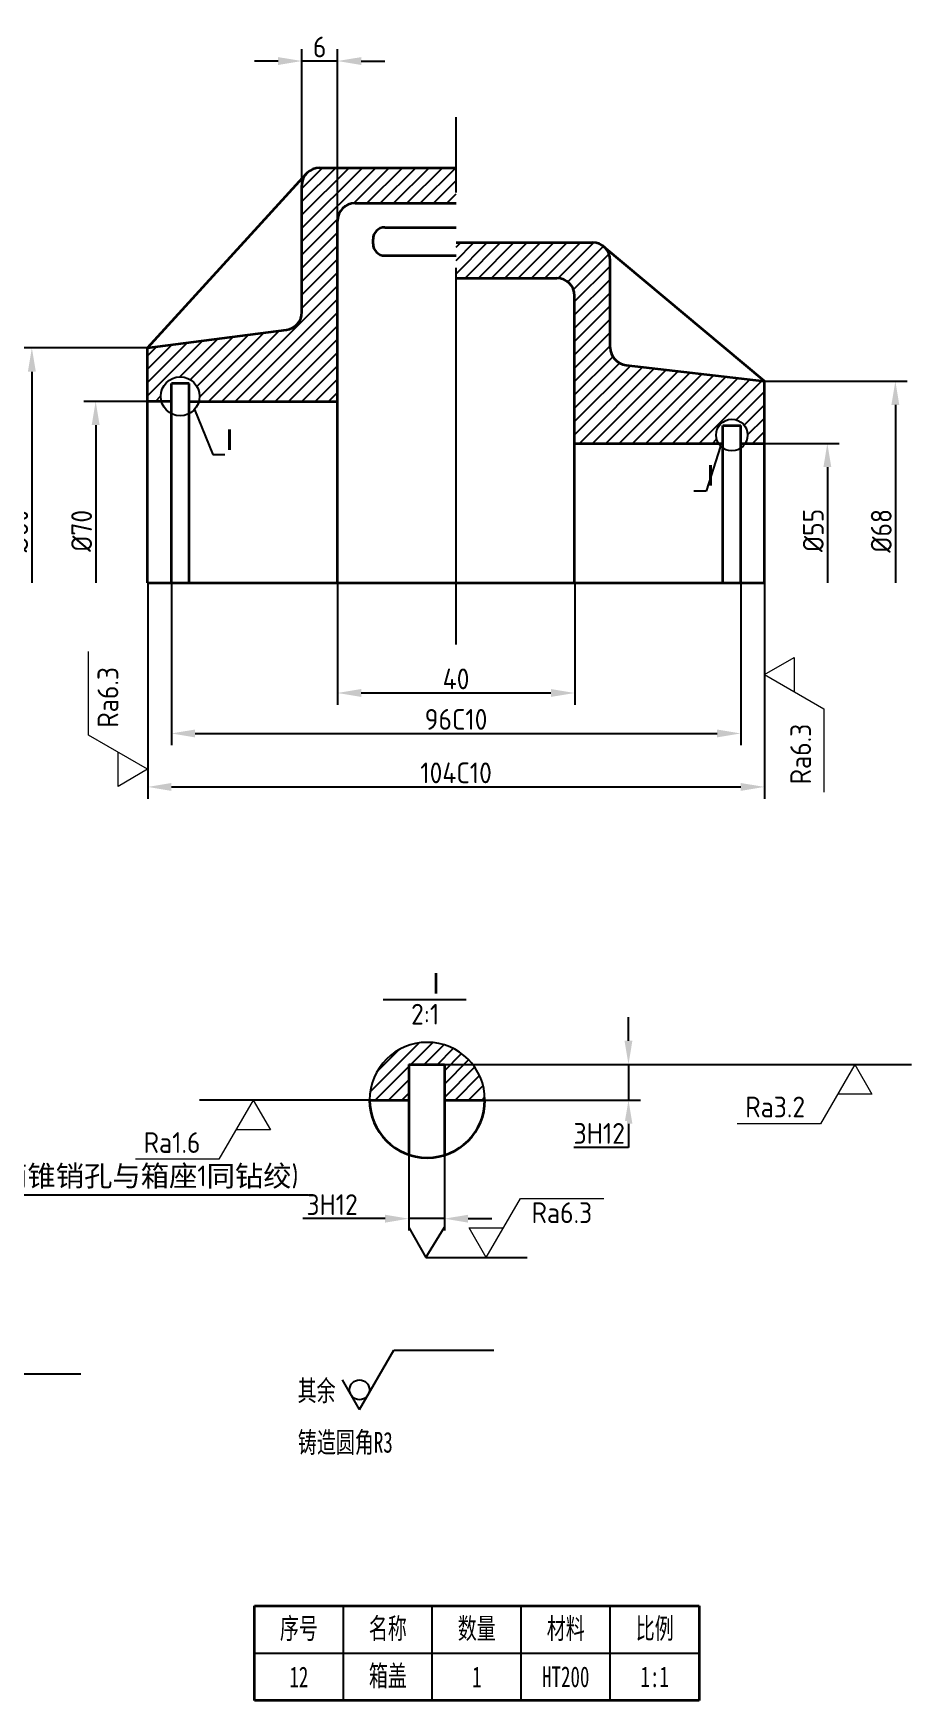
# Model space of a CAD drawing. Header units: millimetres. Extents: x 2023 to 2462, y 1729 to 2068.
# Drawn here: x 2314.4 to 2462.5, y 1738.2 to 2019.5 of the extents above; entities that cross this region are included whole.
import ezdxf

# ---------------------------------------------------------------- set-up
doc = ezdxf.new("R2010")
doc.units = ezdxf.units.MM
doc.linetypes.add('CENTERX2', pattern=[101.6, 63.5, -12.7, 12.7, -12.7])
for name, color, linetype in [('中心线', 1, 'CENTERX2'), ('标注', 3, 'Continuous'), ('细实线', 7, 'Continuous')]:
    doc.layers.add(name, color=color, linetype=linetype)
doc.layers.add('粗实线', color=7, linetype='Continuous', lineweight=35)
doc.styles.add('ISOCP', font='isocp.shx', dxfattribs={"height": 3.5})
doc.styles.add('仿宋', font='simfang.ttf', dxfattribs={"width": 0.67, "height": 3.5})
doc.styles.add('长仿宋体', font='simfang.ttf', dxfattribs={"width": 0.67, "height": 3.5})
doc.dimstyles.new('ISO-25$0', dxfattribs={"dimtxt": 3.5, "dimasz": 4, "dimexe": 2, "dimexo": 0, "dimtad": 1, "dimtoh": 1, "dimdsep": 46, "dimtxsty": 'ISOCP', "dimcen": 2.5, "dimadec": 0, "dimazin": 0, "dimtfac": 1, "dimtmove": 0, "dimatfit": 3, "dimfxl": 1, "dimtfill": 1, "dimarcsym": 0})
doc.dimstyles.new('ISO-25$3', dxfattribs={"dimtxt": 3.5, "dimasz": 4, "dimexe": 2, "dimexo": 0, "dimtad": 1, "dimtoh": 1, "dimdsep": 46, "dimtxsty": 'ISOCP', "dimcen": 2.5, "dimadec": 0, "dimazin": 0, "dimtfac": 1, "dimtmove": 0, "dimatfit": 3, "dimfxl": 1, "dimtfill": 1, "dimarcsym": 0})
doc.dimstyles.new('半剖 ISO-25', dxfattribs={"dimtxt": 3.5, "dimasz": 4, "dimexe": 2, "dimexo": 0, "dimtad": 1, "dimtoh": 1, "dimdsep": 46, "dimtxsty": 'ISOCP', "dimblk2": 'NONE', "dimsah": 1, "dimcen": 2.5, "dimse2": 1, "dimadec": 0, "dimazin": 0, "dimtfac": 1, "dimtmove": 0, "dimatfit": 3, "dimfxl": 1, "dimarcsym": 0})
pattern_1 = [(45, (-795.8402, -80.04), (-1.122532, 1.122532), [])]

# ---------------------------------------------------------------- blocks, each defined once
blk = doc.blocks.new('*D95')
at = {"layer": 'Defpoints', "color": 0, "transparency": 16777216}
for p in [(2383.67, 1845.55), (2383.67, 1839.55), (2414.71, 1839.55)]:
    blk.add_point(p, dxfattribs=at)
at = {"layer": '标注', "color": 0, "lineweight": -2, "transparency": 16777216}
for p, q in [((2414.71, 1849.55), (2414.71, 1853.55)), ((2383.67, 1845.55), (2416.71, 1845.55)), ((2414.71, 1845.55), (2414.71, 1839.55)), ((2383.67, 1839.55), (2416.71, 1839.55)), ((2414.71, 1835.55), (2414.71, 1831.55)), ((2414.71, 1831.55), (2405.47, 1831.55))]:
    blk.add_line(p, q, dxfattribs=at)
at = {"layer": '标注', "color": 0, "transparency": 16777216}
for points in [[(2414.04, 1849.55), (2415.37, 1849.55), (2414.71, 1845.55)], [(2414.04, 1835.55), (2415.37, 1835.55), (2414.71, 1839.55)]]:
    blk.add_solid(points, dxfattribs=at)
at = {"layer": '标注', "color": 0, "transparency": 16777216, "insert": (2409.78, 1833.92), "char_height": 3.5, "attachment_point": 5, "style": 'ISOCP', "bg_fill": 3, "box_fill_scale": 1.1, "bg_fill_color": 256, "bg_fill_true_color": 13158600, "bg_fill_transparency": 0}
blk.add_mtext('3H12', dxfattribs=at)
blk = doc.blocks.new('*D96')
at = {"layer": 'Defpoints', "color": 0, "transparency": 16777216}
for p in [(2377.67, 1830.32), (2383.67, 1830.25), (2377.67, 1819.54)]:
    blk.add_point(p, dxfattribs=at)
at = {"layer": '标注', "color": 0, "lineweight": -2, "transparency": 16777216}
for p, q in [((2377.67, 1830.32), (2377.67, 1817.54)), ((2383.67, 1830.25), (2383.67, 1817.54)), ((2373.67, 1819.54), (2359.8, 1819.54)), ((2383.67, 1819.54), (2377.67, 1819.54)), ((2387.67, 1819.54), (2391.67, 1819.54))]:
    blk.add_line(p, q, dxfattribs=at)
at = {"layer": '标注', "color": 0, "transparency": 16777216}
for points in [[(2373.67, 1820.2), (2373.67, 1818.87), (2377.67, 1819.54)], [(2387.67, 1820.2), (2387.67, 1818.87), (2383.67, 1819.54)]]:
    blk.add_solid(points, dxfattribs=at)
at = {"layer": '标注', "color": 0, "transparency": 16777216, "insert": (2364.74, 1821.91), "char_height": 3.5, "attachment_point": 5, "style": 'ISOCP', "bg_fill": 3, "box_fill_scale": 1.1, "bg_fill_color": 256, "bg_fill_true_color": 13158600, "bg_fill_transparency": 0}
blk.add_mtext('3H12', dxfattribs=at)
blk = doc.blocks.new('去除表面')
at = {"layer": '标注', "lineweight": 0}
for p, q in [((0, 0), (5.77, 10)), ((0, 0), (-2.89, 5)), ((-2.89, 5), (2.89, 5))]:
    blk.add_line(p, q, dxfattribs=at)
blk = doc.blocks.new('去除材料')
at = {"layer": '粗实线', "color": 3, "lineweight": 0}
blk.add_line((5.77, 10), (19.84, 10), dxfattribs=at)
blk.add_blockref('去除表面', (0, 0), dxfattribs=at)
blk = doc.blocks.new('RA6.3')
at = {"lineweight": 35}
blk.add_blockref('去除材料', (0, 0), dxfattribs=at)
at = {"lineweight": -3, "insert": (7.63, 9.33), "char_height": 3.5, "attachment_point": 1, "style": 'ISOCP'}
blk.add_mtext_dynamic_manual_height_columns('Ra6.3', width=14.4167, gutter_width=17.5, heights=[0], dxfattribs=at)
blk = doc.blocks.new('*D97')
at = {"layer": 'Defpoints', "color": 0, "transparency": 16777216}
for p in [(2337.64, 1926.8), (2433.64, 1926.8), (2433.64, 1901.38)]:
    blk.add_point(p, dxfattribs=at)
at = {"layer": '标注', "color": 0, "lineweight": -2, "transparency": 16777216}
for p, q in [((2337.64, 1926.8), (2337.64, 1899.38)), ((2433.64, 1926.8), (2433.64, 1899.38)), ((2341.64, 1901.38), (2429.64, 1901.38))]:
    blk.add_line(p, q, dxfattribs=at)
at = {"layer": '标注', "color": 0, "transparency": 16777216}
for points in [[(2341.64, 1902.04), (2341.64, 1900.71), (2337.64, 1901.38)], [(2429.64, 1902.04), (2429.64, 1900.71), (2433.64, 1901.38)]]:
    blk.add_solid(points, dxfattribs=at)
at = {"layer": '标注', "color": 0, "transparency": 16777216, "insert": (2385.64, 1903.75), "char_height": 3.5, "attachment_point": 5, "style": 'ISOCP', "bg_fill": 3, "box_fill_scale": 1.1, "bg_fill_color": 256, "bg_fill_true_color": 13158600, "bg_fill_transparency": 0}
blk.add_mtext('96C10', dxfattribs=at)
blk = doc.blocks.new('*D98')
at = {"layer": 'Defpoints', "color": 0, "transparency": 16777216}
for p in [(2365.64, 1926.8), (2405.64, 1926.8), (2405.64, 1908.2)]:
    blk.add_point(p, dxfattribs=at)
at = {"layer": '标注', "color": 0, "lineweight": -2, "transparency": 16777216}
for p, q in [((2365.64, 1926.8), (2365.64, 1906.2)), ((2405.64, 1926.8), (2405.64, 1906.2)), ((2369.64, 1908.2), (2401.64, 1908.2))]:
    blk.add_line(p, q, dxfattribs=at)
at = {"layer": '标注', "color": 0, "transparency": 16777216}
for points in [[(2369.64, 1908.87), (2369.64, 1907.54), (2365.64, 1908.2)], [(2401.64, 1908.87), (2401.64, 1907.54), (2405.64, 1908.2)]]:
    blk.add_solid(points, dxfattribs=at)
at = {"layer": '标注', "color": 0, "transparency": 16777216, "insert": (2385.64, 1910.58), "char_height": 3.5, "attachment_point": 5, "style": 'ISOCP', "bg_fill": 3, "box_fill_scale": 1.1, "bg_fill_color": 256, "bg_fill_true_color": 13158600, "bg_fill_transparency": 0}
blk.add_mtext('40', dxfattribs=at)
blk = doc.blocks.new('*D99')
at = {"layer": 'Defpoints', "color": 0, "transparency": 16777216}
for p in [(2333.64, 1926.8), (2437.64, 1926.8), (2437.64, 1892.36)]:
    blk.add_point(p, dxfattribs=at)
at = {"layer": '标注', "color": 0, "lineweight": -2, "transparency": 16777216}
for p, q in [((2333.64, 1926.8), (2333.64, 1890.36)), ((2437.64, 1926.8), (2437.64, 1890.36)), ((2337.64, 1892.36), (2433.64, 1892.36))]:
    blk.add_line(p, q, dxfattribs=at)
at = {"layer": '标注', "color": 0, "transparency": 16777216}
for points in [[(2337.64, 1893.02), (2337.64, 1891.69), (2333.64, 1892.36)], [(2433.64, 1893.02), (2433.64, 1891.69), (2437.64, 1892.36)]]:
    blk.add_solid(points, dxfattribs=at)
at = {"layer": '标注', "color": 0, "transparency": 16777216, "insert": (2385.64, 1894.73), "char_height": 3.5, "attachment_point": 5, "style": 'ISOCP', "bg_fill": 3, "box_fill_scale": 1.1, "bg_fill_color": 256, "bg_fill_true_color": 13158600, "bg_fill_transparency": 0}
blk.add_mtext('104C10', dxfattribs=at)
blk = doc.blocks.new('*D100')
at = {"layer": 'Defpoints', "color": 0, "transparency": 16777216}
for p in [(2333.64, 1957.39), (2324.87, 1926.8), (2333.64, 1926.8)]:
    blk.add_point(p, dxfattribs=at)
at = {"layer": '标注', "color": 0, "lineweight": -2, "transparency": 16777216}
for p, q in [((2333.64, 1957.39), (2322.87, 1957.39)), ((2324.87, 1953.39), (2324.87, 1926.8))]:
    blk.add_line(p, q, dxfattribs=at)
at = {"layer": '标注', "color": 0, "transparency": 16777216}
blk.add_solid([(2324.2, 1953.39), (2325.54, 1953.39), (2324.87, 1957.39)], dxfattribs=at)
at = {"layer": '标注', "color": 0, "transparency": 16777216, "insert": (2322.5, 1935.55), "char_height": 3.5, "attachment_point": 5, "rotation": 90, "style": 'ISOCP'}
blk.add_mtext('%%C70', dxfattribs=at)
blk = doc.blocks.new('_None')
blk = doc.blocks.new('*D101')
at = {"layer": 'Defpoints', "color": 0, "transparency": 16777216}
for p in [(2333.64, 1966.39), (2314.11, 1926.8), (2333.64, 1926.8)]:
    blk.add_point(p, dxfattribs=at)
at = {"layer": '标注', "color": 0, "lineweight": -2, "transparency": 16777216}
for p, q in [((2333.64, 1966.39), (2312.11, 1966.39)), ((2314.11, 1962.39), (2314.11, 1926.8))]:
    blk.add_line(p, q, dxfattribs=at)
at = {"layer": '标注', "color": 0, "transparency": 16777216}
blk.add_solid([(2313.44, 1962.39), (2314.78, 1962.39), (2314.11, 1966.39)], dxfattribs=at)
at = {"layer": '标注', "color": 0, "transparency": 16777216, "insert": (2311.73, 1935.55), "char_height": 3.5, "attachment_point": 5, "rotation": 90, "style": 'ISOCP'}
blk.add_mtext('%%C80', dxfattribs=at)
blk = doc.blocks.new('小明细框')
at = {"lineweight": 35}
for p, q in [((-75, 0), (-75, 16)), ((-75, 16), (0, 16)), ((0, 16), (0, 0)), ((0, 0), (-75, 0))]:
    blk.add_line(p, q, dxfattribs=at)
at = {"lineweight": -3}
for p, q in [((-60, 0), (-60, 16)), ((-45, 0), (-45, 16)), ((-30, 0), (-30, 16)), ((-15, 0), (-15, 16)), ((-75, 8), (0, 8))]:
    blk.add_line(p, q, dxfattribs=at)
at = {"lineweight": 35, "char_height": 3.5, "attachment_point": 5, "style": '仿宋'}
for s, insert in [('\\pxqc;序号', (-67.5, 12)), ('\\pxqc;名称', (-52.5, 12)), ('\\pxqc;数量', (-37.5, 12)), ('\\pxqc;材料', (-22.5, 12)), ('\\pxqc;比例', (-7.5, 12))]:
    blk.add_mtext_dynamic_manual_height_columns(s, width=15, gutter_width=17.5, heights=[0], dxfattribs=dict(at, insert=insert))
blk = doc.blocks.new('*D102')
at = {"layer": 'Defpoints', "color": 0, "transparency": 16777216}
for p in [(2437.64, 1950.3), (2437.64, 1926.8), (2448.24, 1926.8)]:
    blk.add_point(p, dxfattribs=at)
at = {"layer": '标注', "color": 0, "lineweight": -2, "transparency": 16777216}
for p, q in [((2437.64, 1950.3), (2450.24, 1950.3)), ((2448.24, 1946.3), (2448.24, 1926.8))]:
    blk.add_line(p, q, dxfattribs=at)
at = {"layer": '标注', "color": 0, "transparency": 16777216}
blk.add_solid([(2447.58, 1946.3), (2448.91, 1946.3), (2448.24, 1950.3)], dxfattribs=at)
at = {"layer": '标注', "color": 0, "transparency": 16777216, "insert": (2445.87, 1935.62), "char_height": 3.5, "attachment_point": 5, "rotation": 90, "style": 'ISOCP'}
blk.add_mtext('%%C55', dxfattribs=at)
blk = doc.blocks.new('*D103')
at = {"layer": 'Defpoints', "color": 0, "transparency": 16777216}
for p in [(2437.64, 1960.8), (2437.64, 1926.8), (2459.71, 1926.8)]:
    blk.add_point(p, dxfattribs=at)
at = {"layer": '标注', "color": 0, "lineweight": -2, "transparency": 16777216}
for p, q in [((2437.64, 1960.8), (2461.71, 1960.8)), ((2459.71, 1956.8), (2459.71, 1926.8))]:
    blk.add_line(p, q, dxfattribs=at)
at = {"layer": '标注', "color": 0, "transparency": 16777216}
blk.add_solid([(2459.04, 1956.8), (2460.37, 1956.8), (2459.71, 1960.8)], dxfattribs=at)
at = {"layer": '标注', "color": 0, "transparency": 16777216, "insert": (2457.33, 1935.55), "char_height": 3.5, "attachment_point": 5, "rotation": 90, "style": 'ISOCP'}
blk.add_mtext('%%C68', dxfattribs=at)
blk = doc.blocks.new('*D104')
at = {"layer": 'Defpoints', "color": 0, "transparency": 16777216}
for p in [(2359.64, 1984.99), (2365.64, 1984.99)]:
    blk.add_point(p, dxfattribs=at)
at = {"layer": '标注', "color": 0, "lineweight": -2, "transparency": 16777216}
for p, q in [((2359.64, 1984.99), (2359.64, 2016.79)), ((2365.64, 1984.99), (2365.64, 2016.79)), ((2355.64, 2014.79), (2351.64, 2014.79)), ((2365.64, 2014.79), (2359.64, 2014.79)), ((2369.64, 2014.79), (2373.64, 2014.79))]:
    blk.add_line(p, q, dxfattribs=at)
at = {"layer": '标注', "color": 0, "transparency": 16777216}
for points in [[(2355.64, 2015.45), (2355.64, 2014.12), (2359.64, 2014.79)], [(2369.64, 2015.45), (2369.64, 2014.12), (2365.64, 2014.79)]]:
    blk.add_solid(points, dxfattribs=at)
at = {"layer": '标注', "color": 0, "transparency": 16777216, "insert": (2362.64, 2017.16), "char_height": 3.5, "attachment_point": 5, "style": 'ISOCP', "bg_fill": 3, "box_fill_scale": 1.1, "bg_fill_color": 256, "bg_fill_true_color": 13158600, "bg_fill_transparency": 0}
blk.add_mtext('6', dxfattribs=at)
at = {"layer": 'Defpoints', "color": 0, "transparency": 16777216}
blk.add_point((2359.64, 2014.79), dxfattribs=at)
blk = doc.blocks.new('不去除材料')
at = {"layer": '粗实线', "color": 3, "lineweight": -3}
for q in [(5.77, 10), (-2.89, 5)]:
    blk.add_line((0, 0), q, dxfattribs=at)
blk.add_circle((0, 3.33), 1.67, dxfattribs=at)
blk = doc.blocks.new('*D62')
at = {"layer": 'Defpoints', "color": 0, "transparency": 16777216}
for p in [(2280.77, 1816.97), (2278.05, 1815.71)]:
    blk.add_point(p, dxfattribs=at)
at = {"layer": '标注', "color": 0, "lineweight": -2, "transparency": 16777216}
for p, q in [((2294.82, 1823.51), (2284.39, 1818.66)), ((2360.73, 1823.51), (2294.82, 1823.51)), ((2278.05, 1815.71), (2280.77, 1816.97)), ((2274.42, 1814.02), (2270.79, 1812.33))]:
    blk.add_line(p, q, dxfattribs=at)
at = {"layer": '标注', "color": 0, "transparency": 16777216}
for points in [[(2284.11, 1819.27), (2284.68, 1818.06), (2280.77, 1816.97)], [(2274.14, 1814.63), (2274.7, 1813.42), (2278.05, 1815.71)]]:
    blk.add_solid(points, dxfattribs=at)
at = {"layer": '标注', "color": 0, "transparency": 16777216, "insert": (2328.09, 1826.55), "char_height": 3.5, "attachment_point": 5, "style": 'ISOCP', "bg_fill": 3, "box_fill_scale": 1.1, "bg_fill_color": 256, "bg_fill_true_color": 13158600, "bg_fill_transparency": 0}
blk.add_mtext('2*∅3({\\fFangSong|b0|i0|c134|p49;两锥销孔与箱座}1{\\fFangSong|b0|i0|c134|p49;同钻绞})', dxfattribs=at)

msp = doc.modelspace()

# ---------------------------------------------------------------- hatches: boundary and pattern name
at = {"layer": '细实线', "transparency": 33554687}
h = msp.add_hatch(dxfattribs=at)
h.set_pattern_fill('ANSI31', color=256, scale=0.5)
h.set_pattern_definition(pattern_1)
edge = h.paths.add_edge_path()
edge.add_line((2102.408, 1953.8), (2097.382, 1953.8))
edge.add_arc((2155.408, 1926.8), 64, 155.04698, 166.3327)
edge.add_line((2093.22, 1941.922), (2092.678, 1936.501))
edge.add_arc((2089.693, 1936.8), 3, 345.3139, 354.28941, ccw=False)
edge.add_spline(control_points=[(2092.595, 1936.039), (2093.11, 1935.439), (2094.633, 1933.662), (2094.096, 1930.604), (2094.47, 1928.068), (2095.039, 1927.195), (2095.296, 1926.8)], knot_values=[0, 0, 0, 0, 2.2971954, 6.7930294, 8.4871177, 9.8842731, 9.8842731, 9.8842731, 9.8842731], degree=3, periodic=0)
edge.add_line((2095.296, 1926.8), (2102.408, 1926.8))
edge.add_line((2102.408, 1926.8), (2102.408, 1953.8))
h.paths.add_polyline_path([(2097.382, 1953.8), (2097.123, 1953.8, 0.3853136), (2094.138, 1951.098), (2093.22, 1941.922, -0.0492831)], flags=17)
edge = h.paths.add_edge_path()
edge.add_spline(control_points=[(2111.868, 1926.8), (2111.259, 1929.521), (2109.982, 1935.233), (2115.319, 1942.906), (2110.265, 1948.959), (2111.682, 1952.429), (2112.242, 1953.8)], knot_values=[0, 0, 0, 0, 8.1593761, 17.1239706, 23.5760749, 27.78678, 27.78678, 27.78678, 27.78678], degree=3, periodic=0)
edge.add_line((2112.242, 1953.8), (2108.408, 1953.8))
edge.add_line((2108.408, 1953.8), (2108.408, 1926.8))
edge.add_line((2108.408, 1926.8), (2111.868, 1926.8))
h.paths.add_polyline_path([(2180.224, 1995.556), (2176.777, 1996.158), (2176.715, 1995.807, -0.4430306), (2174.208, 1994.228, 0.0244969), (2167.523, 1995.744), (2166.484, 1989.834), (2178.835, 1987.677)])
edge = h.paths.add_edge_path()
edge.add_arc((2155.408, 1926.8), 70, 80.03392, 82.6044)
edge.add_spline(control_points=[(2164.418, 1996.218), (2164.238, 1994.578), (2163.959, 1992.053), (2165.768, 1990.398), (2166.419, 1989.846)], knot_values=[0, 0, 0, 0, 4.5637493, 7.0298501, 7.0298501, 7.0298501, 7.0298501], degree=3, periodic=0)
edge.add_line((2166.419, 1989.846), (2166.484, 1989.834))
edge.add_line((2166.484, 1989.834), (2167.523, 1995.744))
h.paths.add_polyline_path([(2222.061, 1988.075), (2222.091, 1988.244), (2217.165, 1989.104), (2215.747, 1981.063, -0.0458654), (2225.408, 1977.63), (2225.408, 1984.174, 0.0063262), (2223.949, 1984.75, -0.3599043)])
h.paths.add_polyline_path([(2185.642, 1994.609), (2183.18, 1995.039), (2181.79, 1987.161), (2184.253, 1986.731)])
edge = h.paths.add_edge_path()
edge.add_arc((2201.908, 1926.8), 62, 61.13804, 67.72625)
edge.add_line((2225.408, 1984.174), (2225.408, 1977.63))
edge.add_spline(control_points=[(2225.408, 1977.63), (2226.259, 1977.911), (2227.098, 1978.284), (2227.908, 1978.704)], knot_values=[68.7499605, 68.7499605, 68.7499605, 68.7499605, 71.4713153, 71.4713153, 71.4713153, 71.4713153], degree=3, periodic=0)
edge.add_spline(control_points=[(2227.908, 1978.704), (2227.976, 1978.739), (2228.221, 1978.868), (2228.464, 1979.001), (2228.639, 1979.099)], knot_values=[71.4713153, 71.4713153, 71.4713153, 71.4713153, 71.6978868, 72.2985315, 72.2985315, 72.2985315, 72.2985315], degree=3, periodic=0)
edge.add_spline(control_points=[(2228.639, 1979.099), (2229.738, 1979.717), (2230.787, 1980.408), (2231.836, 1981.099)], knot_values=[72.2985315, 72.2985315, 72.2985315, 72.2985315, 76.0704566, 76.0704566, 76.0704566, 76.0704566], degree=3, periodic=0)
edge = h.paths.add_edge_path()
edge.add_line((2274.908, 1933.8), (2271.078, 1933.8))
edge.add_spline(control_points=[(2271.078, 1933.8), (2270.607, 1933.011), (2269.656, 1931.42), (2272.239, 1929.566), (2271.864, 1927.754), (2271.667, 1926.8)], knot_values=[0, 0, 0, 0, 2.3943137, 4.8341639, 7.5441708, 7.5441708, 7.5441708, 7.5441708], degree=3, periodic=0)
edge.add_line((2271.667, 1926.8), (2274.908, 1926.8))
edge.add_line((2274.908, 1926.8), (2274.908, 1933.8))
h.paths.add_polyline_path([(2290.408, 1930.8, 0.4142136), (2287.408, 1933.8), (2283.908, 1933.8), (2283.908, 1926.8), (2290.408, 1926.8)])
h.paths.add_polyline_path([(2365.636, 1987.8, -0.4142136), (2368.636, 1990.8), (2385.636, 1990.8), (2385.636, 1996.8), (2362.636, 1996.8, 0.4142136), (2359.636, 1993.8), (2359.636, 1972.432, -0.3765011), (2357.026, 1969.457), (2333.636, 1966.389), (2333.636, 1957.389), (2335.959, 1957.389, -0.0656492), (2335.847, 1958.238, -1), (2342.398, 1958.238, -0.0656492), (2342.286, 1957.389), (2365.636, 1957.389)])
h.paths.add_polyline_path([(2411.636, 1981.174, 0.4142136), (2408.636, 1984.174), (2385.636, 1984.174), (2385.636, 1978.174), (2402.636, 1978.174, -0.4142136), (2405.636, 1975.174), (2405.636, 1950.3), (2429.865, 1950.3, -0.1383521), (2429.472, 1951.693, -1), (2434.804, 1951.693, -0.1383521), (2434.411, 1950.3), (2437.636, 1950.3), (2437.636, 1960.8), (2414.292, 1963.493, -0.3809535), (2411.636, 1966.474)])
h = msp.add_hatch(dxfattribs=at)
h.set_pattern_fill('ANSI31', color=256, scale=0.5)
h.set_pattern_definition(pattern_1)
h.paths.add_polyline_path([(2377.665, 1845.548), (2383.665, 1845.548), (2383.665, 1839.548), (2390.505, 1839.548, 1), (2371.04, 1839.548), (2377.665, 1839.548)])

# ---------------------------------------------------------------- linework, layer by layer
at = {"layer": '中心线'}
for p, q in [((2385.636, 1916.401), (2385.636, 2010.805)), ((2032.486, 1793.341), (2322.356, 1793.341))]:
    msp.add_line(p, q, dxfattribs=at)
at = {"layer": '标注'}
for p, q in [((2371.04, 1839.548), (2342.374, 1839.548)), ((2380.551, 1812.967), (2397.623, 1812.967)), ((2375.128, 1797.347), (2392.029, 1797.347))]:
    msp.add_line(p, q, dxfattribs=at)
at = {"layer": '粗实线'}
for p, q in [((2362.636, 1996.8), (2385.636, 1996.8)), ((2333.636, 1966.389), (2360.417, 1995.819)), ((2359.636, 1972.432), (2359.636, 1993.8)), ((2368.636, 1990.8), (2385.636, 1990.8)), ((2365.636, 1926.8), (2365.636, 1987.8)), ((2373.636, 1986.731), (2385.636, 1986.731)), ((2371.636, 1983.965), (2371.636, 1984.731)), ((2385.636, 1984.174), (2408.636, 1984.174)), ((2437.636, 1960.8), (2410.562, 1983.474)), ((2373.636, 1981.965), (2385.636, 1981.965)), ((2411.636, 1966.474), (2411.636, 1981.174)), ((2385.636, 1978.174), (2402.636, 1978.174)), ((2405.636, 1926.8), (2405.636, 1975.174)), ((2333.636, 1966.389), (2357.026, 1969.457)), ((2333.636, 1926.8), (2333.636, 1966.389)), ((2414.292, 1963.493), (2437.636, 1960.8)), ((2337.636, 1926.8), (2337.636, 1960.389)), ((2340.636, 1960.389), (2337.636, 1960.389)), ((2340.636, 1926.8), (2340.636, 1960.389)), ((2437.636, 1926.8), (2437.636, 1960.8)), ((2337.636, 1957.389), (2333.636, 1957.389)), ((2340.636, 1957.389), (2365.636, 1957.389)), ((2430.636, 1926.8), (2430.636, 1953.3)), ((2430.636, 1953.3), (2433.636, 1953.3)), ((2433.636, 1926.8), (2433.636, 1953.3)), ((2405.636, 1950.3), (2430.636, 1950.3)), ((2433.636, 1950.3), (2437.636, 1950.3)), ((2333.636, 1926.8), (2437.636, 1926.8)), ((2333.636, 1926.8), (2437.636, 1926.8)), ((2377.665, 1845.548), (2383.665, 1845.548)), ((2377.665, 1845.548), (2377.665, 1830.325)), ((2383.665, 1845.548), (2383.665, 1830.255)), ((2371.04, 1839.548), (2377.665, 1839.548)), ((2383.665, 1839.548), (2390.505, 1839.548))]:
    msp.add_line(p, q, dxfattribs=at)
for centre, radius, start, end in [((2362.636, 1993.8), 3, 90, 180), ((2368.636, 1987.8), 3, 90, 180), ((2373.636, 1984.731), 2, 90, 180), ((2373.636, 1983.965), 2, 180, 270), ((2408.636, 1981.174), 3, 0, 90), ((2402.636, 1975.174), 3, 0, 90), ((2356.636, 1972.432), 3, 277.47436, 0), ((2414.636, 1966.474), 3, 180, 263.41806), ((2380.773, 1839.548), 9.732, 180, 0)]:
    msp.add_arc(centre, radius, start, end, dxfattribs=at)
at = {"layer": '细实线'}
for p, q in [((2341.523, 1956.008), (2344.65, 1948.439)), ((2430.25, 1949.811), (2427.793, 1942.221)), ((2344.65, 1948.439), (2346.664, 1948.439)), ((2427.793, 1942.221), (2425.702, 1942.221)), ((2373.351, 1856.514), (2387.345, 1856.514))]:
    msp.add_line(p, q, dxfattribs=at)
for centre, radius in [((2339.123, 1958.238), 3.276), ((2432.138, 1951.693), 2.666)]:
    msp.add_circle(centre, radius, dxfattribs=at)
msp.add_arc((2380.773, 1839.548), 9.732, 0, 180, dxfattribs=at)

# ---------------------------------------------------------------- block references
at = {"layer": '标注', "rotation": 180}
for p in [(2452.874, 1845.548), (2351.434, 1839.548)]:
    msp.add_blockref('去除材料', p, dxfattribs=at)
at = {"layer": '标注'}
msp.add_blockref('不去除材料', (2369.355, 1787.347), dxfattribs=at)
at = {"layer": '细实线'}
msp.add_blockref('小明细框', (2426.633, 1738.246), dxfattribs=at)

# ---------------------------------------------------------------- texts
at = {"layer": '标注', "char_height": 3.5, "attachment_point": 1, "rotation": 90, "style": 'ISOCP'}
for insert in [(2325.189, 1902.351), (2441.992, 1892.785)]:
    msp.add_mtext_dynamic_manual_height_columns('Ra6.3', width=51.47355, gutter_width=17.5, heights=[0], dxfattribs=dict(at, insert=insert))
at = {"layer": '标注', "char_height": 3.5, "attachment_point": 1}
for s, width, insert, style in [('Ra3.2', 13.13684, (2434.392, 1840.131), 'ISOCP'), ('Ra1.6', 13.13684, (2332.952, 1834.131), 'ISOCP'), ('铸造圆角R3', 30.82733, (2358.978, 1783.573), '仿宋')]:
    msp.add_mtext_dynamic_manual_height_columns(s, width=width, gutter_width=17.5, heights=[0], dxfattribs=dict(at, insert=insert, style=style))
at = {"layer": '细实线', "char_height": 3.5}
for s, width, heights, insert, attachment_point, style in [('{\\fSimSun|b0|i0|c134|p2;Ⅰ}', 3.31719, [0], (2345.048, 1952.685), 1, 'ISOCP'), ('{\\fSimSun|b0|i0|c134|p2;Ⅰ}', 3.31719, [0], (2426.157, 1946.653), 1, 'ISOCP'), ('{\\fSimSun|b0|i0|c134|p2;Ⅰ}', 3.31719, [0], (2379.885, 1860.966), 1, 'ISOCP'), ('\\pxqc;2:1', 14.15153, [0], (2373.351, 1855.775), 1, 'ISOCP'), ('{\\C3;其余}', 7.98759, [0], (2358.919, 1792.288), 1, '长仿宋体'), ('12', 15, [3.54], (2359.133, 1742.246), 5, '长仿宋体'), ('箱盖', 15, [0], (2374.133, 1742.246), 5, '长仿宋体'), ('\\pxqc;1', 15, [0], (2389.133, 1742.246), 5, '仿宋'), ('\\pxqc;HT200', 15, [0], (2404.133, 1742.246), 5, '长仿宋体'), ('\\pxqc;1:1', 15, [0], (2419.133, 1742.246), 5, '长仿宋体')]:
    msp.add_mtext_dynamic_manual_height_columns(s, width=width, gutter_width=17.5, heights=heights, dxfattribs=dict(at, insert=insert, attachment_point=attachment_point, style=style))

# ---------------------------------------------------------------- next in the draw order: dimensions: what is measured, and where the dimension line sits
at = {"layer": '标注'}
dim = msp.add_linear_dim(base=(2359.636, 2014.788), p1=(2365.636, 1984.988), p2=(2359.636, 1984.988), dimstyle='ISO-25$0', dxfattribs=at)
dim.commit()
dim.dimension.update_dxf_attribs({"geometry": '*D104', "text_midpoint": (2362.636, 2017.163)})
dim = msp.add_linear_dim(base=(2433.636, 1901.378), p1=(2337.636, 1926.8), p2=(2433.636, 1926.8), text='<>C10', dimstyle='ISO-25$0', dxfattribs=at)
dim.commit()
dim.dimension.update_dxf_attribs({"geometry": '*D97', "text_midpoint": (2385.636, 1903.753)})
dim = msp.add_linear_dim(base=(2414.706, 1839.548), p1=(2383.665, 1845.548), p2=(2383.665, 1839.548), angle=90, text='3H12', dimstyle='ISO-25$0', dxfattribs=at)
dim.commit()
dim.dimension.update_dxf_attribs({"geometry": '*D95', "text_midpoint": (2409.776, 1833.923)})

# ---------------------------------------------------------------- next in the draw order: linework, layer by layer
msp.add_line((2416.706, 1845.548), (2462.456, 1845.548), dxfattribs=at)

# ---------------------------------------------------------------- next in the draw order: dimensions: what is measured, and where the dimension line sits
dim = msp.add_linear_dim(base=(2405.636, 1908.204), p1=(2365.636, 1926.8), p2=(2405.636, 1926.8), dimstyle='ISO-25$0', dxfattribs=at)
dim.commit()
dim.dimension.update_dxf_attribs({"geometry": '*D98', "text_midpoint": (2385.636, 1910.579)})
dim = msp.add_linear_dim(base=(2377.665, 1819.535), p1=(2383.665, 1830.255), p2=(2377.665, 1830.325), text='3H12', dimstyle='ISO-25$0', dxfattribs=at)
dim.commit()
dim.dimension.update_dxf_attribs({"geometry": '*D96', "text_midpoint": (2364.735, 1821.911)})

# ---------------------------------------------------------------- next in the draw order: linework, layer by layer
for p, q in [((2377.665, 1818.071), (2380.551, 1812.967)), ((2380.551, 1812.967), (2383.665, 1818.109))]:
    msp.add_line(p, q, dxfattribs=at)

# ---------------------------------------------------------------- next in the draw order: block references
msp.add_blockref('RA6.3', (2390.736, 1812.967), dxfattribs=at)

# ---------------------------------------------------------------- next in the draw order: dimensions: what is measured, and where the dimension line sits
dim = msp.add_linear_dim(base=(2437.636, 1892.356), p1=(2333.636, 1926.8), p2=(2437.636, 1926.8), text='<>C10', dimstyle='ISO-25$0', dxfattribs=at)
dim.commit()
dim.dimension.update_dxf_attribs({"geometry": '*D99', "text_midpoint": (2385.636, 1894.731)})
dim = msp.add_diameter_dim_2p(p1=(2278.048, 1815.708), p2=(2280.768, 1816.974), text='2*<>({\\fFangSong|b0|i0|c134|p49;两锥销孔与箱座}1{\\fFangSong|b0|i0|c134|p49;同钻绞})', dimstyle='ISO-25$3', dxfattribs=at)
dim.commit()
dim.dimension.update_dxf_attribs({"geometry": '*D62', "text_midpoint": (2328.088, 1823.513), "dimtype": 163})

# ---------------------------------------------------------------- next in the draw order: block references
for p, rotation in [((2333.636, 1895.338), 90), ((2437.636, 1911.323), 270)]:
    msp.add_blockref('去除材料', p, dxfattribs=dict(at, rotation=rotation))

# ---------------------------------------------------------------- next in the draw order: dimensions: what is measured, and where the dimension line sits
for base, p1, p2, text, override, picture, middle in [((2314.109, 1926.8), (2333.636, 1966.389), (2333.636, 1926.8), '%%C80', {"dimjust": 2, "dimblk2": 'None', "dimsah": 1, "dimse2": 1, "dimsd2": 0}, '*D101', (2311.734, 1935.551)), ((2459.708, 1926.8), (2437.636, 1960.8), (2437.636, 1926.8), '%%C68', {"dimjust": 2}, '*D103', (2457.333, 1935.55)), ((2324.871, 1926.8), (2333.636, 1957.389), (2333.636, 1926.8), '%%C70', {"dimjust": 2, "dimblk2": 'None', "dimsah": 1, "dimsd2": 0}, '*D100', (2322.496, 1935.551)), ((2448.244, 1926.8), (2437.636, 1950.3), (2437.636, 1926.8), '%%C55', {"dimjust": 2}, '*D102', (2445.869, 1935.622))]:
    dim = msp.add_linear_dim(base=base, p1=p1, p2=p2, angle=90, text=text, dimstyle='半剖 ISO-25', override=override, dxfattribs=at)
    dim.commit()
    dim.dimension.update_dxf_attribs({"geometry": picture, "text_midpoint": middle})

doc.saveas('drawing.dxf')
